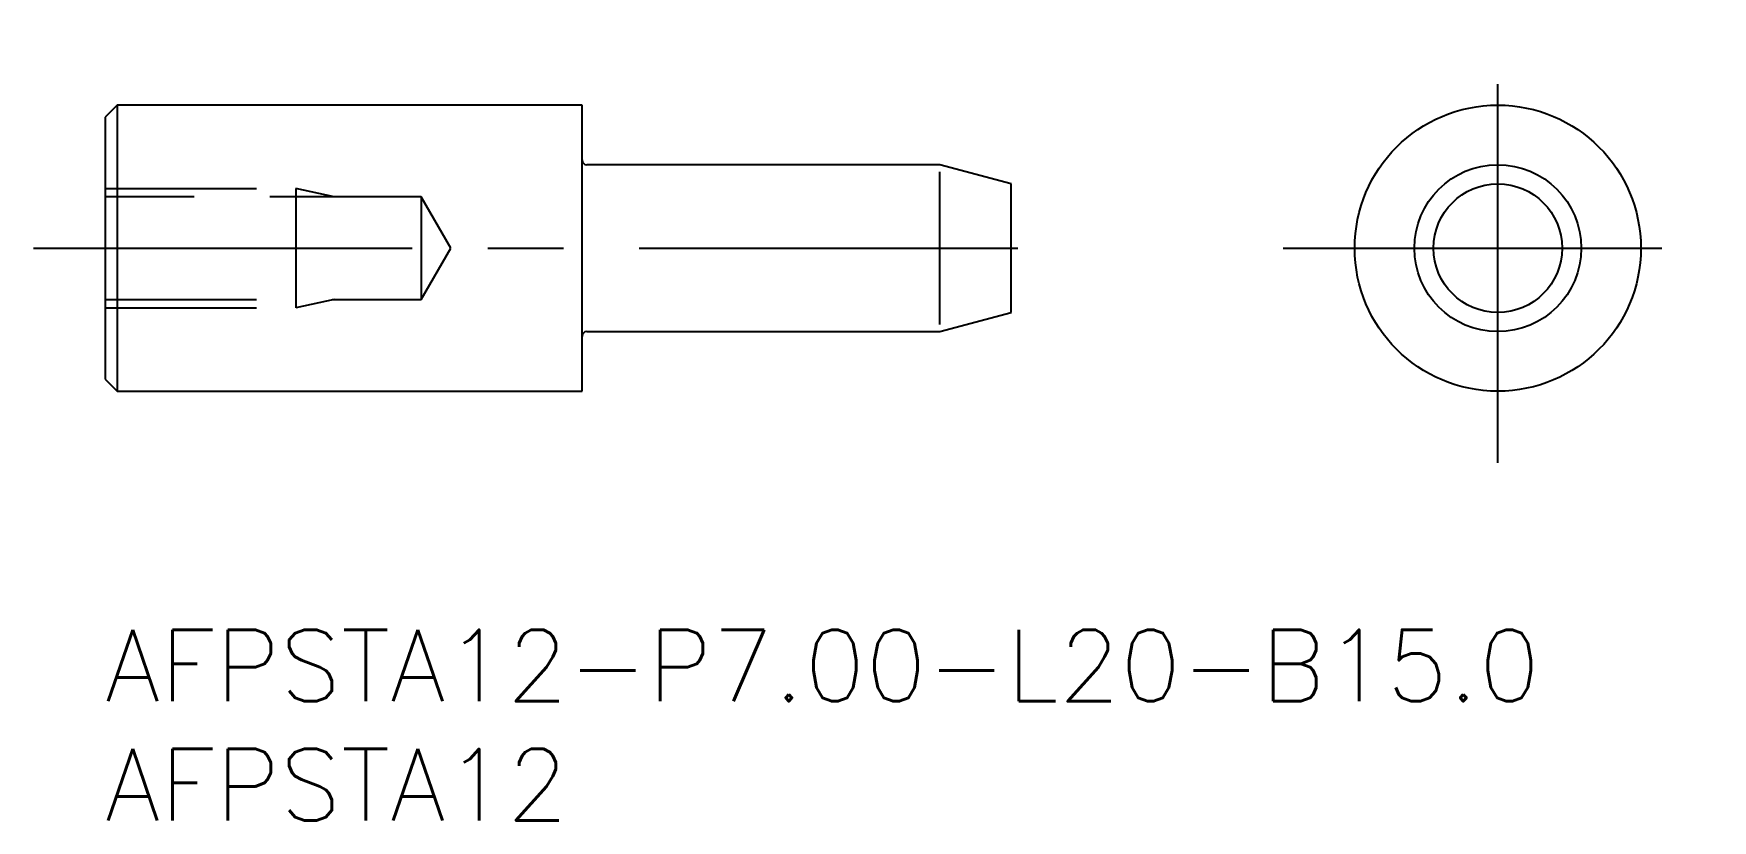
# Model space of a CAD drawing. Extents: x -3 to 67.4, y -8 to 25.
import ezdxf

# ---------------------------------------------------------------- set-up
doc = ezdxf.new("R2010")
doc.units = 0
doc.header["$LTSCALE"] = 0.5
doc.linetypes.add('CENTER', pattern=[50.8, 31.75, -6.35, 6.35, -6.35])
doc.linetypes.add('DASHED', pattern=[19.05, 12.7, -6.35])
for name, color, linetype in [('MSM_CENTER', 1, 'CENTER'), ('MSM_CONTINUOUS', 7, 'CONTINUOUS'), ('MSM_DASHED', 4, 'DASHED'), ('MSM_NARROW', 5, 'CONTINUOUS'), ('MSM_PART_NUMBER', 7, 'CONTINUOUS')]:
    doc.layers.add(name, color=color, linetype=linetype)
doc.styles.get("Standard").update_dxf_attribs({"font": 'txt.shx', "height": 1, "bigfont": 'bigfont.shx'})

# ---------------------------------------------------------------- blocks, each defined once
blk = doc.blocks.new('*U15')
at = {"layer": 'MSM_PART_NUMBER'}
blk.add_text('AFPSTA12-P7.00-L20-B15.0', height=3, dxfattribs=at).set_placement((0, -3))
blk = doc.blocks.new('*U16')
at = {"layer": 'MSM_PART_NUMBER'}
blk.add_text('AFPSTA12', height=3, dxfattribs=at).set_placement((0, -8))

msp = doc.modelspace()

# ---------------------------------------------------------------- linework, layer by layer
at = {"layer": 'MSM_CENTER'}
for p, q in [((58.403, 7), (58.403, 25)), ((-3, 16), (41, 16)), ((49.403, 16), (67.403, 16))]:
    msp.add_line(p, q, dxfattribs=at)
at = {"layer": 'MSM_CONTINUOUS'}
for p, q in [((0.5, 22), (0, 21.5)), ((20, 22), (0.5, 22)), ((0.5, 22), (0.5, 10)), ((20, 10), (20, 22)), ((0, 21.5), (0, 10.5)), ((35, 19.5), (20.2, 19.5)), ((38, 18.696), (35, 19.5)), ((38, 13.304), (38, 18.696)), ((35, 12.5), (38, 13.304)), ((20.2, 12.5), (35, 12.5)), ((0, 10.5), (0.5, 10)), ((0.5, 10), (20, 10))]:
    msp.add_line(p, q, dxfattribs=at)
for radius in [6, 3.5, 2.696]:
    msp.add_circle((58.403, 16), radius, dxfattribs=at)
for centre, start, end in [((20.2, 19.7), 180, 270), ((20.2, 12.3), 90, 180)]:
    msp.add_arc(centre, 0.2, start, end, dxfattribs=at)
at = {"layer": 'MSM_DASHED'}
for p, q in [((0, 18.5), (8, 18.5)), ((8, 18.5), (8, 13.5)), ((9.6, 18.15), (8, 18.5)), ((13.259, 18.15), (0, 18.15)), ((14.5, 16), (13.259, 18.15)), ((13.259, 18.15), (13.259, 13.85)), ((13.259, 13.85), (14.5, 16)), ((0, 13.85), (13.259, 13.85)), ((0, 13.5), (8, 13.5)), ((9.6, 13.85), (8, 13.5))]:
    msp.add_line(p, q, dxfattribs=at)
at = {"layer": 'MSM_NARROW'}
msp.add_line((35, 12.8), (35, 19.2), dxfattribs=at)

# ---------------------------------------------------------------- block references
at = {"layer": 'MSM_CONTINUOUS'}
for name in ['*U15', '*U16']:
    msp.add_blockref(name, (0, 0), dxfattribs=at)

doc.saveas('drawing.dxf')
